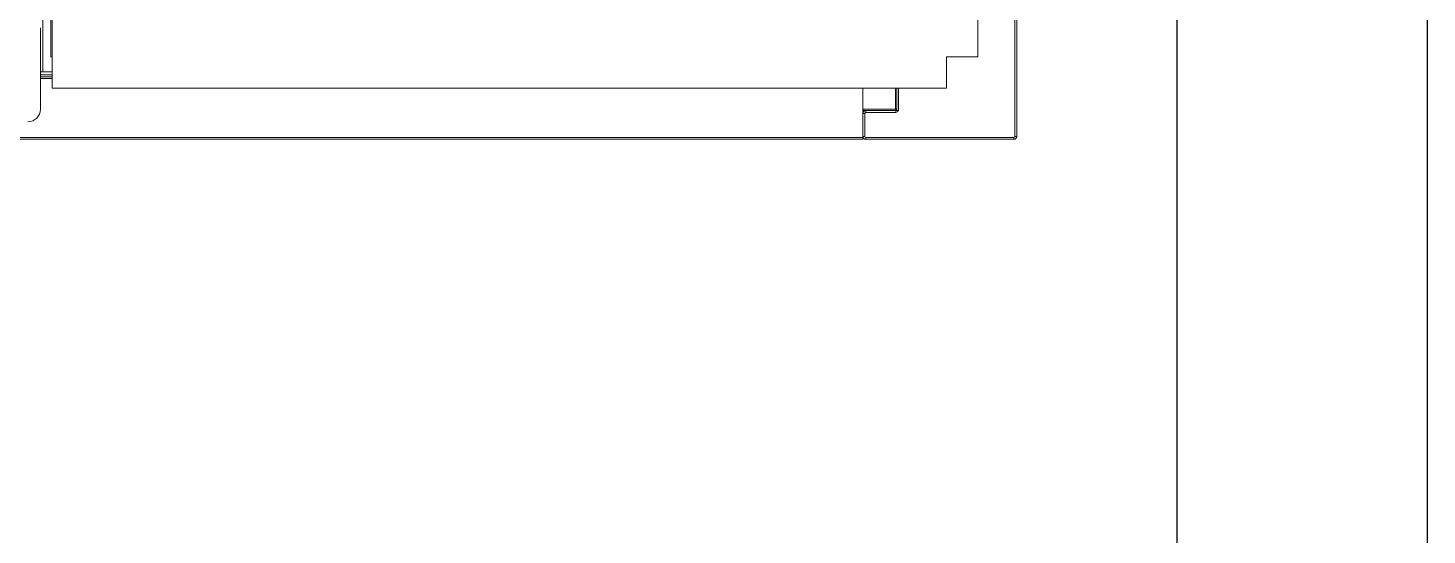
# Model space of a CAD drawing. Header units: millimetres. Extents: x 7703 to 14147, y -5820 to 95.
# Drawn here: x 12756.5 to 12868.4, y -4017.5 to -3977 of the extents above; entities that cross this region are included whole.
import ezdxf

# ---------------------------------------------------------------- set-up
doc = ezdxf.new("R2010")
doc.units = ezdxf.units.MM
doc.layers.add('Kıtc-002 Çizgi', color=7, linetype='Continuous')

# ---------------------------------------------------------------- blocks, each defined once
blk = doc.blocks.new('FD-100 SAG')
at = {"color": 1, "linetype": 'Continuous', "lineweight": 15}
for p, q in [((3875.8, 3280.2), (3874.3, 3280.2)), ((3874.3, 3161.7), (3874.3, 3280.2)), ((3875.8, 3161.7), (3875.8, 3280.2)), ((3876.5, 3282.5), (3876.5, 3281)), ((3876.5, 3282.5), (3995, 3282.5)), ((3876.5, 3281), (3995, 3281)), ((3940.3, 3251.2), (3940.3, 3226.2)), ((4315.3, 3251.2), (3940.3, 3251.2)), ((3915.3, 3226.2), (3915.3, 2511.2)), ((3940.3, 3226.2), (3915.3, 3226.2)), ((3897.3, 3187.8), (3897.3, 3185.7)), ((3898, 3188), (3915.3, 3188)), ((3897.3, 3185.7), (3895.8, 3185.7)), ((3895.8, 3185.7), (3895.8, 3161.7)), ((3897.3, 3185.7), (3897.3, 3161.7)), ((3898.3, 3185.5), (3897.3, 3185.5)), ((3915.3, 3186.5), (3898, 3186.5)), ((3898.3, 3186.5), (3898.3, 3185.5)), ((3898.3, 3185.5), (3915.3, 3185.5)), ((3898.3, 3159.5), (3898.3, 3185.5)), ((3874.3, 3161.7), (3875.8, 3161.7)), ((3874.3, 3159.5), (3874.3, 1529.5)), ((3875.8, 3159.5), (3874.3, 3159.5)), ((3875.8, 3159.5), (3875.8, 1529.5)), ((3915.3, 3159.5), (3875.8, 3159.5)), ((3876.5, 3161), (3876.5, 3159.5)), ((3895, 3161), (3876.5, 3161)), ((3895, 3159.5), (3876.5, 3159.5)), ((3895, 3159.5), (3895, 3161)), ((3895.8, 3161.7), (3897.3, 3161.7)), ((3897.3, 3159.5), (3897.3, 3161.7)), ((3915.3, 2511.2), (3940.3, 2511.2)), ((3922.8, 2511.2), (3922.8, 2501.9)), ((3924.3, 2511.2), (3924.3, 2501.9)), ((3925.8, 2511.2), (3925.8, 2501.9)), ((3928.3, 2511.2), (3928.3, 2503.9)), ((3939.3, 2511.2), (3939.3, 2511.2)), ((3939.3, 2511.2), (3940.3, 2511.2)), ((4315.3, 2511.2), (3940.3, 2511.2)), ((3940.3, 2511.2), (3940.3, 2511.2)), ((3940.3, 2510.2), (3940.3, 2511.2)), ((4315.3, 2510.2), (3940.3, 2510.2)), ((3898.3, 2501.9), (3963.3, 2501.9)), ((3928.3, 2503.9), (3928.3, 2501.9)), ((3928.3, 2503.9), (4675.7, 2503.9)), ((3928.3, 2503.9), (3928.3, 2503.9)), ((3928.3, 2503.9), (4675.7, 2503.9))]:
    blk.add_line(p, q, dxfattribs=at)
for centre, radius, start, end in [((3876.5, 3280.2), 2.24, 90, 180), ((3876.5, 3280.2), 0.737, 90, 180), ((3898, 3185.7), 2.24, 109.2287, 180), ((3898, 3185.7), 2.24, 90, 109.2287), ((3898.3, 3185.5), 1.01, 90, 180), ((3898, 3185.7), 0.737, 90, 180), ((3898.3, 3185.5), 0.01, 90, 180), ((3876.5, 3161.7), 2.24, 180, 270), ((3876.5, 3161.7), 0.737, 180, 270), ((3895, 3161.7), 2.24, 270, 0), ((3895, 3161.7), 0.737, 270, 0), ((3898.3, 2491.9), 10, 90, 180)]:
    blk.add_arc(centre, radius, start, end, dxfattribs=at)

msp = doc.modelspace()

# ---------------------------------------------------------------- linework, layer by layer
at = {"layer": 'Kıtc-002 Çizgi'}
for p, q in [((12848.4, -3797.72), (12848.4, -4381.72)), ((12868.4, -3797.72), (12868.4, -4381.72))]:
    msp.add_line(p, q, dxfattribs=at)

# ---------------------------------------------------------------- block references
at = {"color": 1, "xscale": -0.1000000000021828, "yscale": 0.1000000000021828, "zscale": 0.1000000000021828, "rotation": 270}
msp.add_blockref('FD-100 SAG', (12507.35, -4373.3), dxfattribs=at)

doc.saveas('drawing.dxf')
